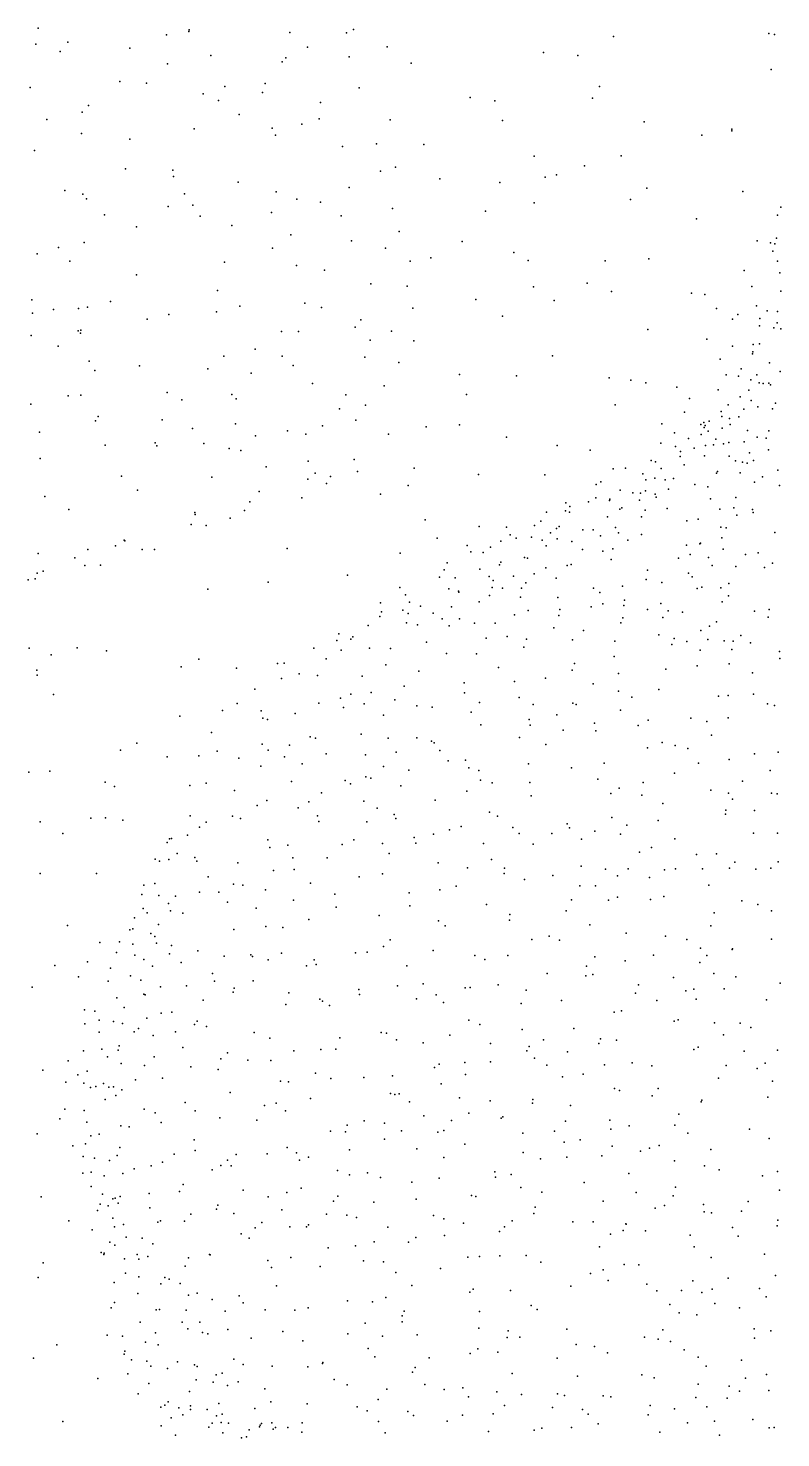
# Model space of a CAD drawing. Header units: metres. Extents: x -23.9 to 23.9, y -27.4 to 27.4.
# Drawn here: x -9.15 to -6.4, y -5.19 to -0.04 of the extents above; entities that cross this region are included whole.
import ezdxf

# ---------------------------------------------------------------- set-up
doc = ezdxf.new("R2010")
doc.units = ezdxf.units.M

msp = doc.modelspace()

# ---------------------------------------------------------------- linework, layer by layer
for p in [(-9.1149, -0.0367, -8.4184), (-8.5633, -0.0494, -3.0919), (-8.5627, -0.043, 26.3347), (-7.9618, -0.0412, -16.8833), (-9.1225, -0.0946, -20.9428), (-9.006, -0.0875, -3.6976), (-8.645, -0.0609, -9.3403), (-8.1943, -0.0524, -10.7338), (-7.9868, -0.0539, -11.6582), (-7.0118, -0.0668, -1.2475), (-6.4433, -0.0558, 28.4097), (-6.4232, -0.0593, 28.1415), (-9.0345, -0.1216, -12.1381), (-8.7792, -0.1101, -8.8662), (-8.4832, -0.1365, -9.6073), (-8.2091, -0.1449, -17.0877), (-8.1301, -0.1057, -12.2503), (-7.9773, -0.1416, -11.2784), (-7.8391, -0.1048, -2.2086), (-7.2673, -0.1256, -1.621), (-7.1422, -0.1365, 26.3551), (-8.6416, -0.167, -9.1098), (-8.2229, -0.1591, -10.3755), (-7.7508, -0.1645, 26.5161), (-6.4349, -0.1873, 25.9932), (-9.1439, -0.2539, 25.7284), (-8.8157, -0.2318, -8.6364), (-8.7186, -0.2375, -21.4079), (-8.432, -0.2503, -17.316), (-8.2847, -0.2392, -9.9802), (-7.9408, -0.2545, -11.0489), (-7.0627, -0.2493, -1.4083), (-8.5109, -0.277, -12.4072), (-8.455, -0.3008, -21.6603), (-8.2949, -0.2712, -2.9293), (-8.083, -0.3084, 26.4455), (-7.5358, -0.2895, -2.04), (-7.4453, -0.3025, -16.7908), (-7.0884, -0.293, -23.0901), (-8.954, -0.3438, 25.9662), (-8.9308, -0.3197, -21.1187), (-8.3801, -0.3523, -9.3983), (-9.0833, -0.3703, -12.0763), (-8.5436, -0.4046, -8.8385), (-8.2592, -0.4023, -12.4598), (-8.151, -0.3873, -21.9465), (-8.0867, -0.3686, -10.2993), (-7.8276, -0.3714, -17.0429), (-7.4177, -0.3747, 26.4115), (-6.8997, -0.379, 26.1768), (-6.5793, -0.4057, -0.9232), (-8.9558, -0.422, -8.3048), (-8.7788, -0.4426, 26.1831), (-8.2472, -0.4284, -9.6364), (-7.8782, -0.4593, -11.8396), (-7.7042, -0.4616, 26.4875), (-6.6882, -0.4274, -16.4905), (-6.5786, -0.4123, 26.0064), (-9.1283, -0.4838, -18.1728), (-8.0022, -0.4693, -12.1963), (-7.3011, -0.5047, -1.8581), (-6.9831, -0.503, -16.6997), (-8.7953, -0.551, -3.8317), (-8.6216, -0.5559, -17.6904), (-7.8632, -0.56, -22.1834), (-7.8078, -0.545, -11.5599), (-7.1171, -0.5405, -1.6285), (-8.6196, -0.579, -12.3288), (-8.3839, -0.5996, -3.3402), (-7.6466, -0.5879, -2.3424), (-7.4266, -0.6003, -2.0697), (-7.2617, -0.5812, -16.9026), (-7.2196, -0.573, 26.2869), (-9.0164, -0.6298, -20.8398), (-8.9513, -0.6435, -12.1213), (-8.9383, -0.66, 25.9474), (-8.5797, -0.6428, -8.5988), (-8.2449, -0.6352, -21.7391), (-8.1688, -0.6618, -9.3413), (-7.9778, -0.6188, -10.2142), (-6.9498, -0.6632, -1.4654), (-6.8899, -0.6212, 26.1083), (-6.5381, -0.6333, -23.8697), (-8.8719, -0.7191, -18.1422), (-8.6391, -0.6885, -21.2531), (-8.5493, -0.6833, -3.6334), (-8.2616, -0.7101, -8.9474), (-8.0823, -0.6727, 26.4014), (-7.8191, -0.6961, -10.7784), (-7.479, -0.7057, 26.3827), (-7.301, -0.6749, -22.7277), (-6.4118, -0.7201, -7.0062), (-6.3998, -0.6905, -6.6808), (-8.7555, -0.7631, -8.3441), (-8.5219, -0.7234, 26.325), (-8.4063, -0.7581, -12.3624), (-8.007, -0.7233, -9.9414), (-6.708, -0.7334, -1.1755), (-8.9467, -0.8204, -8.1197), (-8.1906, -0.7919, -3.2521), (-7.9693, -0.8141, -2.9755), (-7.7951, -0.7802, -11.2554), (-7.5643, -0.8163, -22.4009), (-6.4857, -0.8138, -6.9592), (-6.4378, -0.822, -6.677), (-6.4157, -0.8045, -0.8862), (-9.1187, -0.8618, 25.7801), (-9.0402, -0.8385, -4.3929), (-8.2584, -0.8414, -12.1827), (-7.845, -0.8409, -11.7396), (-7.6792, -0.876, -17.3788), (-7.3752, -0.8562, -2.1194), (-6.4284, -0.8518, -7.1001), (-6.4212, -0.8246, -6.557), (-8.9984, -0.8884, -20.5195), (-8.4336, -0.8927, -17.8999), (-8.1699, -0.9047, -17.6723), (-8.0677, -0.921, -21.7868), (-7.7542, -0.8887, 26.4277), (-7.3228, -0.8856, -17.201), (-7.0417, -0.8876, -1.7024), (-6.8827, -0.8804, -16.9616), (-6.5342, -0.9221, -6.9726), (-6.4116, -0.8884, -6.3614), (-8.7554, -0.9386, 26.1672), (-7.8989, -0.9709, -10.0488), (-7.1071, -0.9687, -22.9347), (-6.4036, -0.9317, -6.2182), (-9.1376, -1.0292, -4.6698), (-8.4592, -0.9961, -3.7902), (-7.7651, -0.9798, -10.6343), (-7.5144, -1.0281, -2.426), (-7.3033, -0.9825, 26.2216), (-7.0188, -0.9996, 26.0738), (-6.7268, -1.0052, -1.3382), (-6.6772, -1.0098, 25.8992), (-6.5063, -0.9807, -6.722), (-6.4, -0.9976, -6.0598), (-9.1351, -1.0787, -7.9478), (-9.058, -1.0646, -18.994), (-8.9666, -1.061, -20.156), (-8.9342, -1.0566, -12.019), (-8.8506, -1.0356, -4.32), (-8.463, -1.0736, -8.7851), (-8.3777, -1.0526, 26.2551), (-8.1402, -1.0419, -3.4066), (-8.0793, -1.0573, -11.7662), (-7.7443, -1.06, -2.8136), (-7.2286, -1.0318, -2.0065), (-6.6354, -1.0621, -6.88), (-6.4882, -1.052, -7.1796), (-6.4495, -1.0695, -6.2567), (-6.4113, -1.0725, -16.9343), (-8.7157, -1.1, -8.4762), (-8.6369, -1.083, -12.2236), (-7.9561, -1.1303, -9.7428), (-7.9347, -1.1029, 26.2968), (-7.4171, -1.0901, -17.488), (-6.5763, -1.1008, -6.7567), (-6.5567, -1.0831, -7.0834), (-6.4779, -1.1244, 25.7688), (-6.4764, -1.0976, -6.3855), (-6.4253, -1.1319, -5.9628), (-6.413, -1.1141, -7.3762), (-9.1397, -1.1607, 25.7641), (-8.9677, -1.1437, 25.967), (-8.9598, -1.1518, -4.5476), (-8.9579, -1.141, -8.184), (-8.2252, -1.1455, -3.6125), (-8.1629, -1.1452, -18.0181), (-7.9011, -1.1768, -11.3857), (-7.823, -1.1449, -10.9744), (-7.7417, -1.1801, -21.9245), (-6.8854, -1.138, -23.2643), (-6.6701, -1.1738, -6.9612), (-6.4001, -1.1363, -5.7792), (-9.0412, -1.199, -11.8022), (-8.436, -1.2363, -11.9399), (-8.3213, -1.2099, -21.1514), (-8.2227, -1.2353, -9.1828), (-7.2346, -1.2348, -22.6053), (-6.5767, -1.1997, -6.6908), (-6.5028, -1.2275, -7.3187), (-6.5021, -1.2202, -6.3148), (-6.5006, -1.1937, -23.9714), (-6.4772, -1.1902, -6.2034), (-8.9281, -1.2546, -19.7583), (-8.7444, -1.2715, -18.8208), (-8.4942, -1.2825, -20.8234), (-8.1828, -1.2701, -11.6281), (-7.9206, -1.24, -21.625), (-7.796, -1.2594, -10.572), (-6.6217, -1.2467, -7.1188), (-6.5442, -1.2823, -17.2661), (-6.4413, -1.2603, -5.813), (-8.9077, -1.2884, -19.3356), (-8.336, -1.2979, 26.1261), (-8.1121, -1.3361, -9.4619), (-7.5739, -1.3028, -2.6519), (-7.3658, -1.3078, -2.3171), (-7.0273, -1.3153, -22.8875), (-6.9477, -1.3234, -17.5277), (-6.893, -1.3332, -1.7072), (-6.5998, -1.3042, -7.2133), (-6.5547, -1.309, -6.4986), (-6.5088, -1.3223, -6.1548), (-6.487, -1.3035, -6.0421), (-6.4789, -1.333, -5.926), (-6.4648, -1.3358, -7.7139), (-6.443, -1.3342, -7.5428), (-6.4022, -1.2916, -5.4796), (-9.0054, -1.3806, -8.1731), (-8.959, -1.3778, -4.7267), (-8.6425, -1.3682, 26.005), (-8.4065, -1.3755, -4.0098), (-7.9902, -1.3775, -3.3617), (-7.8497, -1.3441, 26.1769), (-7.5482, -1.3757, -17.9049), (-6.7797, -1.349, -6.9258), (-6.7336, -1.39, -7.049), (-6.6287, -1.3589, -6.6695), (-6.5486, -1.3847, -7.9955), (-6.5162, -1.3596, -1.2338), (-6.4379, -1.3407, -5.6267), (-9.1412, -1.4116, 25.618), (-8.5887, -1.396, -20.3363), (-8.3905, -1.3915, -18.6185), (-8.0127, -1.4287, -9.7132), (-7.9182, -1.4147, -9.9428), (-7.0057, -1.4138, 25.9585), (-6.7523, -1.4399, -6.8185), (-6.6181, -1.4377, -8.4383), (-6.592, -1.4134, -8.2671), (-6.5349, -1.43, -7.4787), (-6.5086, -1.3984, -8.1927), (-6.4834, -1.4215, -5.778), (-6.4297, -1.4282, -8.4538), (-6.4194, -1.4079, -8.3053), (-8.9046, -1.4723, 25.8003), (-8.8956, -1.4567, -11.5602), (-8.6616, -1.4686, -8.634), (-8.3927, -1.4831, -11.4692), (-8.0753, -1.4902, -18.5111), (-7.9537, -1.4702, -11.0983), (-7.696, -1.4938, -18.2666), (-7.5746, -1.4866, 26.1052), (-6.8351, -1.4831, -6.9259), (-6.6923, -1.4856, -8.7651), (-6.6813, -1.4779, -8.3016), (-6.6761, -1.4896, 25.7727), (-6.6615, -1.4736, -8.1717), (-6.6152, -1.4566, -7.9284), (-6.5871, -1.4636, -7.6266), (-6.5846, -1.4859, -8.8154), (-6.5532, -1.4572, -6.1882), (-9.1096, -1.5134, -11.3434), (-8.55, -1.5, -4.2542), (-8.3203, -1.5275, -9.0742), (-8.2027, -1.5086, -3.7975), (-8.1359, -1.5209, -11.2748), (-7.8342, -1.5212, -3.1768), (-7.4029, -1.5318, -2.483), (-6.7882, -1.5159, -8.8761), (-6.737, -1.5372, -6.728), (-6.6915, -1.522, -8.0006), (-6.6805, -1.4968, -23.4464), (-6.665, -1.5097, -8.931), (-6.6375, -1.5389, -7.3916), (-6.6139, -1.4988, -6.5238), (-6.5211, -1.508, -5.8633), (-6.4861, -1.5325, -5.5712), (-6.4532, -1.5352, -5.3384), (-6.4434, -1.5088, -8.8226), (-8.8698, -1.5615, -8.3676), (-8.6869, -1.5521, -4.457), (-8.6811, -1.5635, 25.8606), (-8.5086, -1.555, -8.8461), (-8.4161, -1.5737, -19.3809), (-8.3742, -1.5812, -20.1048), (-7.2168, -1.5621, 25.9823), (-7.0971, -1.5791, -22.4923), (-6.8384, -1.5541, -7.0119), (-6.7842, -1.5662, -8.3987), (-6.7667, -1.5841, -8.0918), (-6.7169, -1.5723, -7.7729), (-6.6755, -1.5627, -7.5054), (-6.6455, -1.5605, -9.087), (-6.6096, -1.5559, -6.3782), (-6.5903, -1.5513, -6.254), (-6.5339, -1.5488, -8.996), (-6.5139, -1.5886, -9.1158), (-6.4444, -1.5785, -5.1894), (-9.1066, -1.6098, -5.0323), (-8.2813, -1.6403, -19.6831), (-8.1277, -1.6199, -18.8351), (-7.9597, -1.6131, -10.5492), (-7.7397, -1.6448, -21.3588), (-7.0131, -1.6481, -9.0321), (-6.9681, -1.6457, -8.8583), (-6.874, -1.6176, -8.7093), (-6.8575, -1.6219, -6.8696), (-6.8375, -1.6464, -1.7672), (-6.7673, -1.6021, -7.9383), (-6.7528, -1.6328, -7.5438), (-6.6783, -1.6007, -6.5887), (-6.588, -1.6011, -6.1376), (-6.5652, -1.619, -5.9435), (-6.5401, -1.6228, -9.2396), (-6.523, -1.6269, -5.6355), (-6.4997, -1.6169, -5.4944), (-8.8093, -1.6747, -11.2412), (-8.4801, -1.6782, -11.1343), (-8.1292, -1.6859, 25.9441), (-8.1016, -1.6634, -10.0169), (-8.0453, -1.6754, -3.6251), (-7.9466, -1.6573, -20.8442), (-7.5046, -1.6689, -2.7124), (-7.2627, -1.6696, -18.37), (-7.0574, -1.6954, -2.0658), (-6.9045, -1.6659, -8.5426), (-6.893, -1.688, -9.1926), (-6.8603, -1.6812, -8.0318), (-6.8223, -1.6881, -7.6472), (-6.7924, -1.6831, -6.7212), (-6.6351, -1.664, -17.8624), (-6.6307, -1.6573, -6.319), (-6.5489, -1.6625, -5.7424), (-6.4956, -1.6963, -5.3057), (-6.4663, -1.677, -5.1414), (-6.4104, -1.6529, -24.0709), (-9.0895, -1.7483, -8.1773), (-8.7513, -1.7254, -8.5697), (-8.3068, -1.7307, -4.0516), (-8.0607, -1.7014, -20.2406), (-7.8633, -1.7408, 25.9485), (-7.7624, -1.7087, -18.79), (-7.0753, -1.705, -8.8065), (-6.9866, -1.726, -8.4397), (-6.9401, -1.7354, -8.233), (-6.9127, -1.7368, -7.0482), (-6.8942, -1.7281, -7.9066), (-6.8588, -1.7407, -7.4939), (-6.8555, -1.7513, -7.3731), (-6.8101, -1.7224, -7.2407), (-6.714, -1.7049, -6.5774), (-6.6666, -1.7137, -6.4528), (-6.404, -1.7082, -4.9282), (-9.0019, -1.796, -11.0435), (-8.3604, -1.8004, -10.8712), (-8.3413, -1.7684, -9.7031), (-8.1504, -1.7533, -10.2981), (-7.1872, -1.8008, -8.9913), (-7.1859, -1.7725, -2.2606), (-7.1713, -1.7852, -8.6024), (-7.1022, -1.7683, -9.0619), (-7.0759, -1.7531, -8.5272), (-7.0265, -1.7632, -8.3319), (-7.0251, -1.759, -9.1502), (-6.9886, -1.7955, -8.0389), (-6.981, -1.7899, -6.9731), (-6.916, -1.7618, -7.7942), (-6.8962, -1.7992, -6.8142), (-6.8158, -1.7923, -6.6864), (-6.6567, -1.7569, -9.3357), (-6.6223, -1.7954, -5.9808), (-6.5716, -1.7901, -5.6414), (-6.564, -1.7524, -1.4652), (-6.5033, -1.7966, -9.3959), (-8.5548, -1.8516, -10.0431), (-8.5422, -1.8069, -9.0603), (-8.54, -1.8145, -9.5453), (-8.5006, -1.8543, 25.7714), (-8.4131, -1.8284, -10.3037), (-7.6994, -1.8342, -20.5914), (-7.3004, -1.8544, -8.9097), (-7.2766, -1.8387, -8.5797), (-7.2561, -1.8055, -8.7173), (-7.172, -1.8059, -8.4832), (-7.033, -1.8235, -22.2305), (-6.9088, -1.823, -7.1368), (-6.7431, -1.8372, -6.5365), (-6.702, -1.8312, -1.6726), (-6.5608, -1.8166, -5.5129), (-6.5013, -1.8068, -5.2532), (-7.6557, -1.9007, 25.8594), (-7.5021, -1.8581, -19.068), (-7.4026, -1.8611, -21.3933), (-7.3885, -1.8887, -8.8374), (-7.3674, -1.9015, -8.4625), (-7.311, -1.8975, -8.3307), (-7.242, -1.8817, -21.7147), (-7.2197, -1.8659, -18.7791), (-7.2173, -1.903, -9.0757), (-7.2099, -1.8585, -8.2801), (-7.1235, -1.8712, -7.9679), (-7.086, -1.8709, -9.2065), (-7.0584, -1.8923, 25.7722), (-7.0042, -1.8618, -7.6624), (-6.9929, -1.8822, -7.3874), (-6.9087, -1.8881, -9.3131), (-6.6196, -1.8611, -5.8292), (-6.6148, -1.8996, -5.718), (-6.5998, -1.8637, -23.4852), (-6.422, -1.88, -9.4802), (-9.1148, -1.9573, -5.2008), (-8.9335, -1.9426, -8.7423), (-8.8312, -1.9286, -9.7752), (-8.8004, -1.9079, -9.2503), (-8.7971, -1.9112, -9.5134), (-8.7342, -1.9425, 25.5844), (-8.689, -1.9422, -4.6369), (-8.2037, -1.9395, 25.7922), (-7.7909, -1.9559, -3.3539), (-7.5467, -1.9274, -2.9025), (-7.533, -1.9515, -8.7265), (-7.4877, -1.9541, -8.4865), (-7.4606, -1.9342, -20.1343), (-7.4228, -1.9124, -21.0596), (-7.2716, -1.9086, -8.1571), (-7.2579, -1.9288, -8.0016), (-7.1635, -1.9131, -7.833), (-7.1243, -1.9422, -7.5549), (-7.0504, -1.9481, -7.2949), (-7.014, -1.9398, -7.0583), (-6.9589, -1.9079, -6.8443), (-6.7448, -1.9266, -9.4149), (-6.6961, -1.9223, -6.2347), (-6.6928, -1.9199, -18.514), (-6.6105, -1.941, -9.4874), (-6.4831, -1.9545, -5.3661), (-8.9801, -1.9731, -9.084), (-8.9444, -2.0012, -10.6303), (-8.886, -1.9999, 25.3669), (-7.6197, -1.9909, -8.6346), (-7.4284, -1.9984, -8.0639), (-7.4233, -1.9885, -8.9129), (-7.3371, -1.9721, -19.4628), (-7.3261, -1.9742, -7.9237), (-7.2586, -2.0093, -9.1506), (-7.1808, -2.0015, -7.3636), (-7.1666, -1.9975, -9.2551), (-7.0202, -1.9797, -9.3192), (-6.7738, -1.9744, -22.8618), (-6.7317, -1.961, -6.4026), (-6.6635, -1.9721, -5.9079), (-6.6503, -2.0016, -5.7968), (-6.5636, -2.0051, -5.6028), (-6.5288, -1.9612, -5.4775), (-6.4591, -2.008, -1.4388), (-6.4306, -1.9924, -9.5735), (-9.1509, -2.0534, -9.9936), (-9.1249, -2.0497, -10.3555), (-9.1176, -2.0287, -9.2904), (-9.0956, -2.0218, 25.1201), (-7.9843, -2.0361, -3.7719), (-7.6474, -2.0442, -8.3996), (-7.6305, -2.0173, -8.5102), (-7.5901, -2.0465, -8.2281), (-7.5, -2.0146, -8.1663), (-7.4662, -2.041, -7.9189), (-7.451, -2.0562, -7.7881), (-7.3768, -2.0405, 25.7814), (-7.3016, -2.031, -7.524), (-7.221, -2.0477, -7.2048), (-6.8925, -2.0527, -6.6376), (-6.8875, -2.0186, -9.4065), (-6.7376, -2.0288, -6.3054), (-6.7237, -2.0422, -6.1822), (-8.4946, -2.0871, 25.6269), (-8.2735, -2.0619, -4.1676), (-7.7918, -2.0821, 25.7492), (-7.7722, -2.1086, -8.367), (-7.6128, -2.0863, -8.0582), (-7.5781, -2.095, -8.8413), (-7.577, -2.0984, -7.8887), (-7.4648, -2.1109, -9.0068), (-7.4555, -2.081, -7.656), (-7.4169, -2.0838, -7.5332), (-7.3479, -2.0834, -9.1245), (-7.3321, -2.065, -7.4095), (-7.0847, -2.0843, -20.2985), (-7.061, -2.1002, -9.3771), (-6.9785, -2.0765, -6.7632), (-6.8352, -2.063, -6.5364), (-6.7061, -2.0847, -18.9679), (-6.6888, -2.0799, -5.9666), (-6.6195, -2.0829, -9.5739), (-6.5914, -2.1121, -23.2368), (-6.59, -2.0669, -5.7277), (-7.8626, -2.1375, -8.4465), (-7.781, -2.1642, -8.0658), (-7.7572, -2.1349, -8.1713), (-7.7166, -2.1493, -7.9757), (-7.6039, -2.1517, -7.6512), (-7.503, -2.1344, -7.4747), (-7.3519, -2.1169, -7.2044), (-7.2145, -2.1185, -7.0246), (-7.2081, -2.1617, -9.3471), (-7.0931, -2.1522, -6.8288), (-7.0498, -2.1416, -2.2418), (-6.9741, -2.1474, -21.0895), (-6.9708, -2.1284, -19.9515), (-6.8869, -2.1621, -6.5548), (-6.8383, -2.1398, -21.8214), (-6.6137, -2.1339, -5.8517), (-6.4419, -2.1614, -5.4886), (-7.8652, -2.1879, -8.5827), (-7.8597, -2.1704, -8.2467), (-7.7675, -2.2101, -7.7603), (-7.7622, -2.1771, -8.7026), (-7.6706, -2.1754, -8.8188), (-7.6371, -2.196, -3.241), (-7.5747, -2.1961, -8.9676), (-7.5194, -2.212, 25.6795), (-7.4439, -2.212, -9.1556), (-7.3735, -2.1809, -2.7416), (-7.323, -2.1659, -9.2561), (-7.2118, -2.1842, -2.4812), (-6.9844, -2.2103, -9.4835), (-6.9776, -2.1929, -6.6328), (-6.8311, -2.1912, -6.4435), (-6.8116, -2.1663, -22.1785), (-6.7589, -2.1716, -9.565), (-6.635, -2.2066, -5.9764), (-6.4957, -2.1685, -5.6186), (-6.4464, -2.1901, -9.724), (-8.0148, -2.2508, -8.2033), (-7.9638, -2.2622, -8.5449), (-7.9086, -2.2201, -8.0907), (-7.7273, -2.2184, -7.601), (-7.6117, -2.2213, -7.4074), (-7.4767, -2.2663, -7.1756), (-7.4001, -2.2601, -7.0843), (-7.2292, -2.229, -6.9047), (-7.1211, -2.2389, 25.6126), (-6.8451, -2.255, -9.5777), (-6.6927, -2.2385, -6.1413), (-6.6609, -2.2234, -9.6442), (-6.5458, -2.2569, -9.7198), (-9.1468, -2.3035, 23.926), (-8.9714, -2.3018, -5.1697), (-8.8647, -2.3133, 25.0971), (-8.107, -2.3027, -8.4088), (-8.0232, -2.275, -8.0856), (-8.0066, -2.3101, -7.8342), (-7.971, -2.2704, -7.9682), (-7.9035, -2.3037, -8.6728), (-7.8262, -2.3041, -7.5794), (-7.6946, -2.2814, -8.9156), (-7.3393, -2.2995, -6.9556), (-7.3293, -2.2701, -9.3593), (-7.161, -2.2726, -6.7648), (-7.0063, -2.2781, -6.5633), (-6.7981, -2.2894, -1.9784), (-6.7894, -2.2685, -6.3291), (-6.7431, -2.279, -21.3873), (-6.694, -2.3106, -20.7978), (-6.6661, -2.2717, -20.2694), (-6.6071, -2.2764, -1.7031), (-6.5794, -2.3076, -5.9551), (-6.5745, -2.2783, -22.7725), (-6.5103, -2.2835, -5.7723), (-6.405, -2.3159, -5.5659), (-9.0666, -2.3272, 24.7591), (-8.5269, -2.3435, 25.4336), (-8.24, -2.3592, -8.1902), (-8.2148, -2.3582, -8.3366), (-8.0614, -2.3429, -8.5163), (-7.8438, -2.3641, -8.8228), (-7.6219, -2.3225, -9.059), (-7.5118, -2.3245, -9.2037), (-7.1543, -2.3598, -6.6479), (-7.0091, -2.3336, -9.5507), (-6.7053, -2.3675, -6.1358), (-6.5884, -2.361, -9.7664), (-6.4033, -2.3411, 25.3698), (-9.1198, -2.384, -5.4012), (-9.118, -2.4022, 23.4721), (-8.5913, -2.371, -4.7038), (-8.3895, -2.3766, -4.4572), (-8.2253, -2.4144, -7.9551), (-8.1606, -2.3969, -8.4532), (-8.0932, -2.4036, 25.5525), (-7.9303, -2.4052, -8.7605), (-7.7233, -2.3869, -9.0058), (-7.4322, -2.3739, -9.366), (-7.2604, -2.413, -6.7154), (-7.1622, -2.3836, -9.5106), (-6.9936, -2.3963, -6.4112), (-6.82, -2.3803, -9.6697), (-6.5029, -2.3934, -5.783), (-9.0585, -2.4721, 23.745), (-8.3227, -2.4533, -8.3119), (-7.9712, -2.472, -3.9941), (-7.8977, -2.4648, -8.8745), (-7.7769, -2.4421, -3.6788), (-7.5574, -2.4301, -9.272), (-7.5559, -2.4672, 25.5283), (-7.3733, -2.4252, -6.8423), (-7.0852, -2.4339, -6.4689), (-6.9931, -2.4603, 25.4659), (-6.8456, -2.4548, -6.2797), (-6.4995, -2.4709, -1.5578), (-8.3868, -2.5055, -8.0479), (-8.0888, -2.5038, -8.6638), (-8.0099, -2.4859, -8.753), (-7.9985, -2.5204, -7.5268), (-7.9226, -2.5063, -7.4465), (-7.8102, -2.4924, -7.3188), (-7.7307, -2.5142, -9.1442), (-7.6748, -2.5192, -7.1095), (-7.5014, -2.5016, -6.9085), (-7.3563, -2.4834, -2.9257), (-7.3048, -2.509, -6.6519), (-7.1604, -2.5043, -2.5762), (-7.1483, -2.5091, -9.5918), (-6.9444, -2.4824, -6.3375), (-6.6271, -2.4786, -5.9459), (-6.5922, -2.4765, -9.8384), (-6.4489, -2.507, -5.6324), (-6.4223, -2.5125, -21.4784), (-8.5962, -2.5514, 25.1644), (-8.4405, -2.5317, -8.2235), (-8.2989, -2.533, -8.411), (-8.2938, -2.5596, 25.4331), (-8.2762, -2.5646, -7.8295), (-8.1749, -2.5426, -8.5824), (-7.8523, -2.5479, -9.0117), (-7.5311, -2.5372, -9.4201), (-7.3198, -2.5636, 25.4774), (-7.2186, -2.5468, -6.4965), (-6.9863, -2.5304, -2.2608), (-6.8841, -2.5661, -6.248), (-6.7283, -2.5594, -6.0727), (-6.6697, -2.5714, -9.7738), (-6.5918, -2.5576, -5.845), (-8.4812, -2.6111, -8.0989), (-8.1203, -2.628, -8.7245), (-7.9338, -2.6172, -7.3198), (-7.4968, -2.5836, -6.8009), (-7.3158, -2.5844, -9.4843), (-7.1956, -2.6036, -9.5284), (-7.0803, -2.5774, -6.3755), (-7.0758, -2.6056, -9.5801), (-6.921, -2.5857, -9.6571), (-6.6536, -2.621, -5.9149), (-8.8137, -2.6757, 24.6098), (-8.7539, -2.6501, -5.0433), (-8.46, -2.6795, -8.3194), (-8.2954, -2.6542, -8.5155), (-8.2731, -2.6759, -7.6839), (-8.196, -2.6575, -8.6492), (-8.1002, -2.6327, -4.2268), (-7.8356, -2.6321, -9.1031), (-7.7305, -2.6308, -9.2405), (-7.6762, -2.6439, -6.9524), (-7.6671, -2.6492, -9.3392), (-7.646, -2.6772, -3.6049), (-7.3553, -2.6299, -6.5652), (-7.2588, -2.6556, -6.4484), (-6.8867, -2.6673, 25.3323), (-6.8331, -2.6485, -6.1595), (-6.7859, -2.6591, -9.6833), (-6.7399, -2.6703, -6.0333), (-8.6435, -2.7008, 24.8477), (-8.5277, -2.6966, -8.1946), (-8.3808, -2.7054, -7.7856), (-8.2142, -2.7004, -7.5763), (-8.1493, -2.7265, -8.7676), (-8.0617, -2.6895, -8.8525), (-7.9181, -2.6933, -7.2024), (-7.8056, -2.6835, -7.0694), (-7.6163, -2.7146, -6.7884), (-7.5527, -2.7125, -9.3962), (-7.3221, -2.726, -9.4177), (-7.045, -2.7242, -9.5402), (-6.7011, -2.7237, -5.9401), (-6.588, -2.7108, -5.7574), (-6.4964, -2.6895, -5.6153), (-6.4094, -2.6837, -9.8375), (-9.1483, -2.7568, 22.3043), (-9.0712, -2.7524, 22.6535), (-8.3001, -2.7351, -4.5181), (-7.9166, -2.7733, -7.0986), (-7.8983, -2.7785, -9.141), (-7.8521, -2.7364, -3.9743), (-7.759, -2.7489, -6.9257), (-7.5399, -2.741, -6.6596), (-7.5041, -2.751, 25.3625), (-7.1651, -2.741, -2.7184), (-7.0684, -2.7825, -2.4397), (-6.7878, -2.7608, -9.6367), (-6.4387, -2.7501, -5.4866), (-8.8698, -2.7936, 23.7105), (-8.8353, -2.809, 24.094), (-8.5601, -2.8059, -8.2916), (-8.4998, -2.7964, -7.8235), (-8.3966, -2.8237, -8.5216), (-8.1887, -2.7909, -7.4281), (-8.0787, -2.8327, -8.9479), (-7.9925, -2.7868, -7.1795), (-7.9728, -2.7991, -9.0598), (-7.7891, -2.8061, -9.2772), (-7.5474, -2.8264, -9.3772), (-7.4973, -2.7854, -3.4063), (-7.4548, -2.7951, -6.5018), (-7.3176, -2.7942, -3.078), (-6.9907, -2.8147, -6.2013), (-6.9026, -2.7944, -9.5711), (-6.6551, -2.8226, -5.8107), (-6.5916, -2.8332, -9.6902), (-6.5399, -2.7898, -5.6351), (-6.4333, -2.8335, -9.7596), (-8.3141, -2.8785, -8.6755), (-8.278, -2.8602, -7.4553), (-8.1247, -2.8654, -7.2504), (-7.9244, -2.8626, -6.9949), (-7.6632, -2.8586, -6.6685), (-7.3126, -2.8429, -6.3889), (-7.0209, -2.8348, -9.501), (-6.9084, -2.8404, -6.1105), (-6.8309, -2.8712, -2.0538), (-6.5765, -2.8556, 25.1551), (-6.4131, -2.836, -5.3982), (-8.9222, -2.9253, 22.9658), (-8.8679, -2.9239, 23.2083), (-8.8055, -2.9324, 23.4671), (-8.5583, -2.9162, -7.8027), (-8.404, -2.9175, -8.5892), (-8.3751, -2.9257, -7.4975), (-8.164, -2.8874, -8.8807), (-8.0928, -2.916, -7.1446), (-8.0883, -2.9369, -9.0211), (-7.875, -2.8879, -9.2287), (-7.8133, -2.9113, -6.792), (-7.8069, -2.9256, 25.2522), (-7.4652, -2.9031, -6.4546), (-7.4348, -2.9181, -9.3594), (-7.0174, -2.9222, 25.2374), (-6.8479, -2.9338, -9.5324), (-6.6015, -2.9101, -5.6746), (-6.6007, -2.8955, -1.7239), (-6.4961, -2.8966, -5.5052), (-9.1071, -2.938, 22.124), (-9.0238, -2.9803, 22.4068), (-8.5691, -2.9866, -7.6842), (-8.5245, -2.9578, -8.4636), (-8.5006, -2.9393, 24.6962), (-7.9135, -2.9383, -6.8846), (-7.6696, -2.9834, -3.8693), (-7.6113, -2.9675, -9.3555), (-7.5687, -2.955, -6.4937), (-7.3794, -2.9595, -6.3728), (-7.3568, -2.9806, -3.2856), (-7.2368, -2.981, -9.3442), (-7.1812, -2.9456, -6.2555), (-7.1718, -2.9599, -2.839), (-7.0796, -2.9725, -6.1785), (-6.9853, -2.9838, -6.0924), (-6.9627, -2.9508, -9.4743), (-6.4991, -2.9792, -9.6651), (-6.4115, -2.9791, -5.3197), (-8.6425, -3.0139, -5.0659), (-8.6343, -3.0002, -8.3539), (-8.6268, -2.9988, -8.065), (-8.2754, -3.004, -7.2687), (-8.2674, -3.0315, -8.863), (-8.2018, -3.0233, -7.1489), (-8.0034, -3.0211, -4.2927), (-7.9603, -3.0042, -9.1845), (-7.8561, -3.0176, -6.7138), (-7.7406, -2.9959, -9.3304), (-7.734, -3.0161, -6.5668), (-7.4868, -3.0173, -6.4114), (-7.3056, -3.0199, -6.2966), (-7.128, -3.0017, -9.3788), (-6.872, -3.032, -5.9696), (-6.7875, -2.9999, 25.1374), (-8.6872, -3.0752, -8.2862), (-8.6714, -3.0824, -8.153), (-8.6373, -3.0756, -7.9268), (-8.6067, -3.0543, -7.7662), (-8.5413, -3.069, -8.533), (-8.5349, -3.0815, -7.5056), (-8.3849, -3.0878, -8.7546), (-8.1835, -3.0699, -9.0051), (-8.0579, -3.0697, -6.9037), (-7.831, -3.0541, -4.0988), (-7.6525, -3.0876, -6.4802), (-7.4576, -3.0758, -9.3339), (-6.9165, -3.0495, -9.4502), (-6.708, -3.0571, -5.775), (-6.6346, -3.0552, -5.6532), (-6.5677, -3.0857, -9.587), (-6.4098, -3.0844, -5.2611), (-9.1073, -3.1276, 21.7435), (-8.9016, -3.1277, 22.6517), (-8.4925, -3.1392, 24.3864), (-8.2543, -3.1161, -7.0986), (-8.179, -3.1129, -7.0052), (-7.9408, -3.1392, -6.6693), (-7.8555, -3.1285, 25.0279), (-7.5451, -3.1068, 25.1115), (-7.4109, -3.1275, -3.4923), (-7.4102, -3.1082, -6.3182), (-7.2331, -3.1339, -6.1944), (-7.1298, -3.1001, -6.1465), (-7.0405, -3.111, -9.368), (-6.9968, -3.1358, -2.3809), (-6.9581, -3.1096, -5.9971), (-6.8802, -3.1418, -2.138), (-6.825, -3.1131, -9.4617), (-6.7844, -3.11, -5.8746), (-6.686, -3.1105, -9.5239), (-6.5869, -3.1074, -5.5455), (-6.4906, -3.111, -5.3824), (-6.4362, -3.1076, -9.6349), (-8.7282, -3.1703, -8.3702), (-8.6881, -3.1632, -8.0479), (-8.4544, -3.1948, -8.7511), (-8.4008, -3.1664, -4.8443), (-8.3668, -3.1698, -8.846), (-8.2838, -3.187, -8.9695), (-8.1186, -3.1622, -9.0961), (-7.646, -3.1867, -6.4269), (-7.587, -3.1729, -9.321), (-7.337, -3.1486, -9.319), (-7.1345, -3.1727, -9.3101), (-7.0774, -3.1728, -6.0774), (-6.6623, -3.1697, -5.6388), (-8.7357, -3.2036, -5.2709), (-8.6739, -3.2075, 23.4979), (-8.6382, -3.2367, -8.5435), (-8.612, -3.2097, 23.8705), (-8.5247, -3.1954, -7.3473), (-8.4218, -3.2323, -7.1672), (-8.1817, -3.2244, -6.8667), (-8.0301, -3.2023, -6.7033), (-7.758, -3.1982, -9.3209), (-7.7563, -3.2457, -6.4666), (-7.4759, -3.24, -6.2937), (-7.1649, -3.2236, 25.0428), (-7.0299, -3.2249, -5.991), (-6.9969, -3.214, -9.3408), (-6.8758, -3.2223, -9.3902), (-6.8278, -3.2112, -5.844), (-6.5419, -3.2274, -9.5345), (-6.484, -3.2405, -5.3027), (-8.7628, -3.2895, 22.941), (-8.7302, -3.2552, -8.0937), (-8.7166, -3.2705, -7.9533), (-8.6306, -3.2635, -7.3975), (-8.5859, -3.2724, -8.6417), (-8.3171, -3.2542, -7.0038), (-8.1252, -3.2949, -9.1062), (-8.0252, -3.2499, -9.1681), (-7.8683, -3.2807, -9.2763), (-7.3914, -3.2975, -9.2957), (-7.3905, -3.2773, -6.2217), (-7.1848, -3.2638, -3.018), (-6.6435, -3.2715, -1.8037), (-6.4334, -3.2635, -9.5659), (-9.0077, -3.3175, -5.6786), (-8.7789, -3.3334, -8.2258), (-8.7678, -3.3288, -8.4485), (-8.703, -3.3459, -7.6459), (-8.6742, -3.3141, -7.5271), (-8.3996, -3.3314, -8.9268), (-8.2822, -3.3214, -9.0042), (-8.2203, -3.3244, -6.7909), (-7.6511, -3.2998, -6.3738), (-7.6265, -3.318, 24.8441), (-7.0978, -3.3143, -6.0078), (-6.9651, -3.3447, -5.8677), (-6.6554, -3.3185, -9.4437), (-8.8888, -3.3796, 22.2043), (-8.8167, -3.3769, 22.5286), (-8.768, -3.3857, -8.0022), (-8.688, -3.3578, -8.5776), (-8.6813, -3.3813, -7.3911), (-8.6267, -3.3904, -8.6851), (-7.8518, -3.3942, -9.2908), (-7.8283, -3.3693, -6.4503), (-7.3102, -3.3678, -3.4512), (-7.2464, -3.3559, -6.0923), (-7.2088, -3.3711, -9.2792), (-6.8213, -3.3563, -9.3538), (-6.7435, -3.3686, -5.6695), (-6.6934, -3.4, -5.5689), (-6.4337, -3.3668, -5.1515), (-8.9341, -3.4498, 21.8639), (-8.8285, -3.4156, -8.3534), (-8.7608, -3.4261, -7.8378), (-8.7287, -3.442, -7.5625), (-8.6346, -3.4205, 23.2453), (-8.5307, -3.4094, -8.8272), (-8.4341, -3.4299, -6.9313), (-8.3367, -3.4247, -6.8128), (-8.3309, -3.4311, 24.0942), (-8.2732, -3.4425, -9.0235), (-8.2254, -3.4186, -6.6803), (-8.1057, -3.4429, -6.5875), (-7.9548, -3.4174, -6.5056), (-7.9119, -3.415, 24.5376), (-7.67, -3.4091, -6.3313), (-7.5185, -3.4273, -9.2773), (-7.4812, -3.4411, -6.1971), (-7.3974, -3.4267, -9.2745), (-7.0796, -3.4312, -9.2661), (-6.9685, -3.4461, -9.261), (-6.8655, -3.4256, -5.7472), (-6.6953, -3.4525, -9.3658), (-6.6707, -3.427, 24.8226), (-6.577, -3.4044, -9.4394), (-6.5766, -3.402, -5.3721), (-9.0541, -3.4637, 21.3065), (-8.9672, -3.5043, 21.5782), (-8.8499, -3.4733, -8.4594), (-8.7765, -3.5016, -7.74), (-8.6969, -3.4659, -7.2677), (-8.5915, -3.4529, -7.1056), (-8.4776, -3.4923, -8.8923), (-8.134, -3.4644, -4.6609), (-8.0979, -3.4603, -9.1426), (-7.7674, -3.4647, -6.3646), (-7.2544, -3.4931, -6.0201), (-7.1122, -3.501, -5.9011), (-7.1106, -3.4662, 24.7604), (-7.0871, -3.4958, -2.8231), (-6.6449, -3.4923, -5.4389), (-9.1365, -3.5426, 20.9831), (-8.8582, -3.5206, -8.2743), (-8.7386, -3.5173, -7.4239), (-8.6671, -3.5416, -7.0904), (-8.5719, -3.5375, -6.9724), (-8.4698, -3.5206, -6.8619), (-8.3976, -3.5469, -8.9518), (-8.3285, -3.519, -4.9231), (-7.9418, -3.5514, -4.4686), (-7.8012, -3.5378, -9.2659), (-7.7071, -3.5306, -4.1735), (-7.5538, -3.5455, -6.1885), (-7.5348, -3.5437, -9.2585), (-7.4328, -3.5336, -6.1142), (-7.3312, -3.5532, 24.6182), (-6.9196, -3.5336, -5.7208), (-6.7923, -3.5077, -5.6585), (-6.7177, -3.5495, -5.5304), (-6.6072, -3.549, -9.361), (-6.5638, -3.5047, -5.2963), (-6.4018, -3.528, -5.0098), (-8.8263, -3.5811, -7.8769), (-8.7284, -3.5688, -7.2071), (-8.7238, -3.5711, -8.706), (-8.511, -3.5902, -5.1785), (-8.4016, -3.5611, -6.7251), (-8.209, -3.6066, -9.0844), (-8.1979, -3.563, -6.5855), (-8.0851, -3.5867, -9.165), (-8.0753, -3.5938, 24.0389), (-7.9403, -3.5696, -9.2599), (-7.7311, -3.5854, 24.3941), (-7.6592, -3.5702, -6.2435), (-7.6326, -3.5987, -9.2518), (-7.3484, -3.6023, -9.2444), (-7.2015, -3.591, -5.9187), (-6.9306, -3.5641, -9.2406), (-6.8528, -3.5911, -2.1455), (-6.7468, -3.5566, -9.2964), (-6.7089, -3.5862, -1.9131), (-6.4524, -3.5889, -9.411), (-8.945, -3.6252, -5.7363), (-8.9069, -3.6307, -8.3177), (-8.8002, -3.6167, -7.5899), (-8.7173, -3.6558, 22.2046), (-8.6652, -3.6381, -8.7829), (-8.6255, -3.634, -6.9188), (-8.05, -3.6093, -6.4698), (-7.0084, -3.634, 24.5586), (-6.9821, -3.6295, -5.718), (-8.9442, -3.677, -8.4568), (-8.8913, -3.6631, -8.5611), (-8.8913, -3.7073, -7.9922), (-8.8385, -3.6677, -7.723), (-8.8057, -3.6749, -7.467), (-8.763, -3.7065, -7.0721), (-8.7474, -3.6942, 21.9566), (-8.6127, -3.7062, -6.8103), (-8.5431, -3.6787, 22.8936), (-8.5327, -3.6667, -8.8747), (-8.4996, -3.6867, -6.713), (-8.3245, -3.7089, -9.0185), (-7.861, -3.7086, -6.2881), (-7.5403, -3.6629, -6.1008), (-7.4997, -3.6793, -3.9917), (-7.3455, -3.6972, -5.9281), (-7.156, -3.6938, -5.8139), (-6.7902, -3.6668, -9.2277), (-6.775, -3.6626, -5.5623), (-6.6416, -3.6736, -5.3372), (-6.5489, -3.674, -5.1817), (-6.5094, -3.6907, -1.6313), (-8.8182, -3.7573, 21.4562), (-8.6946, -3.7189, -5.4624), (-8.2674, -3.729, 23.479), (-8.0118, -3.7278, -9.2295), (-7.8416, -3.7108, -9.2383), (-7.804, -3.7349, 24.0399), (-7.7073, -3.7467, -6.1481), (-7.6092, -3.7178, -9.2316), (-7.4607, -3.7492, -9.2228), (-7.3196, -3.7601, 24.3733), (-7.2671, -3.7347, -5.8353), (-7.0645, -3.749, -2.8693), (-7.0591, -3.7314, -5.732), (-7.001, -3.7363, -9.2139), (-6.6088, -3.7165, -9.285), (-9.0052, -3.8125, -8.5341), (-8.9483, -3.7756, -8.2117), (-8.8822, -3.7696, -7.7534), (-8.8607, -3.7973, -7.5218), (-8.8216, -3.7725, -7.3092), (-8.6909, -3.7972, -8.7832), (-8.5857, -3.7631, 22.4508), (-8.4473, -3.8046, -6.6217), (-8.422, -3.7831, -8.9614), (-8.3479, -3.8097, -6.5513), (-8.2635, -3.8102, -4.9817), (-8.1797, -3.7755, -6.4598), (-8.0815, -3.771, -6.3962), (-8.0268, -3.7696, -4.6749), (-7.3281, -3.7759, -3.7137), (-7.3005, -3.8017, -9.2103), (-7.1793, -3.7794, -9.211), (-6.7173, -3.7701, 24.402), (-6.7017, -3.7626, -5.3907), (-6.5337, -3.7767, -5.1018), (-6.4116, -3.7729, -4.8659), (-9.0969, -3.8467, -5.9629), (-8.9689, -3.8636, -8.1144), (-8.9351, -3.8495, -7.9106), (-8.8114, -3.8216, -7.0993), (-8.7257, -3.8296, -6.7992), (-8.5569, -3.8337, -6.6758), (-8.4563, -3.8436, 22.6776), (-8.1002, -3.8573, -6.3188), (-7.6658, -3.8367, -9.2133), (-7.6492, -3.8237, -4.2619), (-7.5553, -3.8175, -5.9469), (-7.5527, -3.8622, -9.2064), (-7.4613, -3.816, -5.8766), (-7.255, -3.828, -5.7636), (-7.1225, -3.8607, -5.6803), (-7.0444, -3.8267, 24.3221), (-6.943, -3.8199, -2.5277), (-6.871, -3.83, -5.5259), (-6.6, -3.8294, -9.238), (-6.4858, -3.8406, -4.9687), (-6.4567, -3.8206, -9.3049), (-9.0135, -3.8902, -8.3614), (-8.9475, -3.8942, -8.6224), (-8.9228, -3.909, -7.6566), (-8.9035, -3.9055, -7.5276), (-8.8756, -3.8944, -7.358), (-8.856, -3.9085, -7.178), (-8.8389, -3.9069, 21.1081), (-8.759, -3.8813, -8.747), (-8.6604, -3.8753, -6.7197), (-8.2281, -3.8861, -6.384), (-8.199, -3.8885, 23.1459), (-8.0446, -3.877, 23.391), (-7.9243, -3.873, -9.2135), (-7.819, -3.8664, -6.0932), (-7.6412, -3.8958, 23.8511), (-7.198, -3.8701, -3.3352), (-7.0072, -3.9137, -5.5903), (-6.8484, -3.9136, -9.1809), (-6.6275, -3.8753, -5.2068), (-6.4306, -3.8863, -4.8281), (-8.8698, -3.9533, -8.6808), (-8.8302, -3.9383, -6.9715), (-8.8086, -3.9183, -6.81), (-8.5768, -3.9647, 21.8751), (-8.4126, -3.9278, -6.4781), (-8.244, -3.9671, 22.7856), (-8.1188, -3.9491, -9.1823), (-7.8261, -3.9309, -9.2016), (-7.8105, -3.9347, 23.5417), (-7.7946, -3.9321, -6), (-7.7576, -3.9615, -4.4826), (-7.5746, -3.9478, -5.8138), (-7.4616, -3.958, -4.1311), (-7.3075, -3.9672, -9.1831), (-7.3064, -3.9538, -5.6885), (-6.9892, -3.9204, -9.1832), (-6.87, -3.9396, -5.4701), (-6.691, -3.9619, 24.1684), (-6.6888, -3.9554, -5.2671), (-6.4469, -3.945, -9.2531), (-9.0166, -3.9884, -8.4804), (-8.9458, -3.9931, -7.8285), (-8.7269, -3.9887, -8.7802), (-8.6865, -4.0025, -6.6029), (-8.5407, -3.9942, -8.9053), (-8.2873, -3.9755, -9.0725), (-8.2099, -3.9953, -6.2462), (-7.7046, -4.0131, -5.8392), (-7.5407, -4.0035, -9.1828), (-7.4162, -4.0172, -5.6813), (-7.169, -3.9749, -5.6188), (-6.7722, -4.0064, -5.3698), (-9.0348, -4.0246, 20.6329), (-8.936, -4.0361, -8.6167), (-8.8127, -4.0491, -6.8669), (-8.7816, -4.0536, -6.7495), (-8.6651, -4.0373, 21.2696), (-8.4503, -4.0203, -6.402), (-8.3156, -4.0295, -6.2884), (-8.0463, -4.0686, -6.0378), (-7.9913, -4.0711, 22.9754), (-7.9844, -4.0469, -4.8077), (-7.9222, -4.0311, -9.1874), (-7.848, -4.0393, 23.2344), (-7.7869, -4.0675, -9.1781), (-7.632, -4.0673, 23.4362), (-7.6038, -4.03, -5.7439), (-7.4226, -4.0217, -9.1769), (-7.227, -4.0693, -3.9292), (-7.187, -4.0331, -3.6483), (-7.0249, -4.0288, -5.5166), (-7.0209, -4.0614, -2.8775), (-6.9545, -4.0493, -9.1611), (-6.787, -4.0473, -2.1512), (-6.5137, -4.0621, -4.8767), (-9.1179, -4.0787, 20.4027), (-8.9877, -4.1227, -8.1619), (-8.9413, -4.1156, -7.8207), (-8.9219, -4.0858, -7.6725), (-8.8913, -4.0802, -7.4477), (-8.5444, -4.1004, -6.3831), (-7.8486, -4.0981, -5.8531), (-7.654, -4.073, -9.174), (-7.5549, -4.1168, -5.657), (-7.3426, -4.0766, -5.6063), (-7.192, -4.1098, 23.8631), (-7.1338, -4.1005, -5.5067), (-6.8444, -4.1221, -5.358), (-6.7399, -4.0761, -5.2887), (-6.4427, -4.0963, -4.7121), (-8.9503, -4.1613, -8.3097), (-8.9089, -4.1673, -8.4721), (-8.8259, -4.1575, -6.9855), (-8.8161, -4.1287, -8.7172), (-8.6178, -4.1528, -5.6912), (-8.5402, -4.1404, -8.9216), (-8.3908, -4.1541, 21.8332), (-8.2774, -4.1517, -9.0985), (-8.2048, -4.1287, -6.091), (-8.1697, -4.1479, 22.3802), (-8.1268, -4.1643, -5.9909), (-7.9763, -4.1375, -5.906), (-7.7303, -4.1341, -5.7216), (-7.6312, -4.1648, 23.195), (-7.3419, -4.1468, 23.6031), (-7.2781, -4.1707, -5.5076), (-7.182, -4.1637, -9.1477), (-7.0542, -4.159, -9.1454), (-7.0166, -4.124, -5.443), (-6.9129, -4.142, -2.5821), (-6.88, -4.1313, -9.1458), (-6.656, -4.1359, -5.1113), (-8.9507, -4.2226, -7.9115), (-8.921, -4.2187, -7.6935), (-8.8536, -4.1767, -7.1925), (-8.8049, -4.2242, -6.8462), (-8.7632, -4.2072, -6.7212), (-8.7011, -4.1963, -8.8202), (-8.6597, -4.1825, -6.5223), (-8.479, -4.2106, 21.4414), (-8.4473, -4.1945, -5.4904), (-8.4224, -4.1756, -9.0042), (-8.4087, -4.1954, -6.1713), (-8.159, -4.175, -5.0999), (-8.0199, -4.213, -9.1597), (-7.9107, -4.2219, 22.7017), (-7.4457, -4.2174, -5.5359), (-6.9548, -4.2239, -9.1323), (-6.7888, -4.1782, 23.9525), (-6.6791, -4.196, -9.1302), (-6.625, -4.2101, -5), (-6.4124, -4.217, 23.9299), (-8.9205, -4.2714, -8.1475), (-8.8736, -4.2328, -7.35), (-8.5842, -4.2647, -6.3816), (-8.1535, -4.2771, -5.8833), (-7.9765, -4.2286, -5.8028), (-7.8627, -4.2385, -5.7045), (-7.7491, -4.2561, -5.6229), (-7.6484, -4.2409, -9.1461), (-7.4425, -4.2377, -4.2968), (-7.3855, -4.2274, -9.142), (-7.3504, -4.2755, -5.4534), (-7.118, -4.2565, -5.3783), (-6.7843, -4.2735, -5.2325), (-6.4665, -4.2322, -4.6689), (-9.1033, -4.3096, -6.0974), (-8.8789, -4.2992, -8.2532), (-8.8418, -4.3164, -8.3673), (-8.8325, -4.3141, 20.6814), (-8.8143, -4.3081, -8.5074), (-8.7087, -4.2965, -6.6211), (-8.5981, -4.2898, -8.8993), (-8.3649, -4.2848, -6.0365), (-8.2739, -4.3092, -5.939), (-8.2049, -4.2928, -9.151), (-8.0348, -4.3254, -5.7377), (-8.0195, -4.3073, 22.2249), (-7.7321, -4.3181, -9.1354), (-7.53, -4.3043, -5.5004), (-7.5151, -4.3083, -9.1318), (-7.2738, -4.2916, 23.3286), (-7.0497, -4.3245, 23.4359), (-6.9283, -4.2934, -5.276), (-6.7928, -4.305, -9.115), (-6.5193, -4.3263, -4.7114), (-6.404, -4.2852, -4.5088), (-8.8972, -4.3589, -8.0172), (-8.8873, -4.3358, -7.4716), (-8.8591, -4.3418, -7.2669), (-8.8221, -4.3323, -6.9938), (-8.7059, -4.3495, -8.698), (-8.5562, -4.372, -6.3331), (-8.4631, -4.3545, -5.7055), (-8.458, -4.3401, -6.1438), (-8.3991, -4.3701, -9.0412), (-8.2242, -4.3568, -5.3711), (-8.0602, -4.3726, 21.9175), (-7.9862, -4.3765, -5.6425), (-7.8871, -4.3292, 22.4647), (-7.6699, -4.378, 22.6161), (-7.3024, -4.3699, -5.3609), (-7.2978, -4.3473, -9.1202), (-6.8587, -4.3512, -5.2049), (-6.8244, -4.3406, -2.4003), (-6.6824, -4.3378, -9.1069), (-6.6798, -4.3643, -1.9662), (-6.6528, -4.3671, -4.979), (-6.5434, -4.3622, -9.0939), (-9.0021, -4.397, 20.2697), (-8.9175, -4.4296, -7.7437), (-8.842, -4.3869, -7.1509), (-8.8356, -4.4187, -8.1246), (-8.803, -4.4106, -8.2859), (-8.6775, -4.4014, -6.5664), (-8.6674, -4.3974, 20.8626), (-8.5794, -4.3986, -8.844), (-8.3212, -4.4225, -5.8861), (-8.2965, -4.4031, -9.1134), (-8.1947, -4.4194, -5.7533), (-8.134, -4.4186, -9.1285), (-8.1262, -4.4111, 21.6365), (-7.9505, -4.3849, -9.1296), (-7.8366, -4.4202, -5.5283), (-7.6312, -4.3901, -9.1211), (-7.5602, -4.4055, -5.4328), (-7.4104, -4.4185, -5.3646), (-7.3819, -4.3964, 22.9324), (-7.1602, -4.4011, -5.2814), (-7.0863, -4.4001, -9.1063), (-6.9663, -4.4085, -3.45), (-6.9647, -4.4094, -9.0949), (-6.5761, -4.4211, 23.592), (-6.4134, -4.4158, -9.0487), (-6.4106, -4.3942, -4.4533), (-8.852, -4.4755, -7.2427), (-8.793, -4.4565, -6.8067), (-8.7341, -4.4609, -8.4491), (-8.6954, -4.4814, -8.5614), (-8.3719, -4.444, -5.9839), (-8.3431, -4.4606, 21.1426), (-7.8862, -4.4739, -5.0188), (-7.7602, -4.4754, -5.4554), (-7.7335, -4.458, -9.1124), (-7.6293, -4.4509, -4.6607), (-7.4283, -4.4362, -9.1086), (-7.0227, -4.4457, 23.1491), (-6.9761, -4.4327, -5.2289), (-6.8942, -4.4331, -3.0308), (-6.7308, -4.4497, -9.0505), (-6.5556, -4.4532, -4.8337), (-8.8837, -4.5133, -7.4819), (-8.8749, -4.52, -7.6885), (-8.8737, -4.5155, -6.0522), (-8.8343, -4.4854, -7.9542), (-8.7529, -4.5206, -8.2114), (-8.7141, -4.5275, -8.3597), (-8.565, -4.5321, -5.8717), (-8.4876, -4.5202, -8.8793), (-8.4862, -4.5218, -6.2061), (-8.1906, -4.5308, -5.6414), (-8.0546, -4.4955, -9.1139), (-7.9548, -4.4881, -5.5208), (-7.5439, -4.5303, -5.3666), (-7.5015, -4.5273, -9.058), (-7.4264, -4.525, -4.4712), (-7.3308, -4.5233, 22.681), (-7.062, -4.4914, -9.0483), (-6.7165, -4.4925, -5.1583), (-6.6544, -4.531, -8.9911), (-6.4588, -4.5188, -8.9842), (-9.0959, -4.5499, 19.9038), (-8.799, -4.536, 20.4981), (-8.747, -4.5366, -6.7055), (-8.5768, -4.5631, -6.3812), (-8.2755, -4.5419, -5.6712), (-8.2614, -4.5675, -5.7783), (-8.0836, -4.5644, 21.2443), (-7.9253, -4.5437, -9.0795), (-7.8526, -4.5466, -5.4441), (-7.8069, -4.5854, 21.8358), (-7.6433, -4.571, -9.04), (-7.2773, -4.5485, -5.2972), (-7.0487, -4.5766, 22.7926), (-6.9722, -4.5567, -3.9566), (-6.9184, -4.5575, -5.2051), (-9.1139, -4.6036, -6.2439), (-8.8371, -4.6227, -7.1637), (-8.7947, -4.5886, -6.847), (-8.7461, -4.6017, -8.027), (-8.6661, -4.627, -8.3035), (-8.6517, -4.6036, -8.4271), (-8.636, -4.61, -6.4966), (-8.5959, -4.6256, 20.7149), (-8.2431, -4.634, -9.0434), (-7.7491, -4.6328, -9.0069), (-7.1669, -4.6362, -4.2399), (-7.0951, -4.5894, -5.2478), (-7.0309, -4.6149, -8.9644), (-6.8892, -4.6288, -8.9445), (-6.7214, -4.6161, -8.94), (-6.5924, -4.6064, -8.9367), (-6.4195, -4.5969, -4.65), (-8.7507, -4.6632, -7.845), (-8.5644, -4.6692, -8.6294), (-8.5336, -4.6619, -6.3032), (-8.4787, -4.6845, -6.1992), (-8.3794, -4.6712, -6.0087), (-7.9836, -4.6895, -5.475), (-7.844, -4.6778, -5.4324), (-7.5368, -4.658, 22.0874), (-7.5239, -4.6468, -5.353), (-7.3881, -4.6514, -5.318), (-6.853, -4.6529, -5.1814), (-6.7626, -4.6515, -2.8928), (-6.689, -4.6593, -5.1391), (-6.6504, -4.6465, -2.0845), (-6.4776, -4.6439, -4.8229), (-6.4529, -4.6748, -8.8809), (-8.8481, -4.7151, -7.2637), (-8.8351, -4.6961, -7.3958), (-8.683, -4.7221, -7.9806), (-8.6706, -4.7213, -6.5678), (-8.5739, -4.7231, -8.4465), (-8.4304, -4.7273, -6.1089), (-8.3649, -4.6967, -8.915), (-8.285, -4.7227, -8.9872), (-8.1759, -4.7239, 20.9658), (-8.1273, -4.7156, -5.5992), (-7.8926, -4.6931, -8.9774), (-7.7769, -4.727, -5.1916), (-7.5008, -4.7288, -8.924), (-7.3127, -4.7067, 22.2358), (-7.2901, -4.721, -8.9134), (-6.8054, -4.703, -3.3803), (-6.7719, -4.733, -8.8662), (-6.7064, -4.7405, 22.6653), (-6.6406, -4.6994, -8.8788), (-6.5508, -4.7153, -4.9849), (-8.7419, -4.7674, -6.7063), (-8.5878, -4.7674, -8.2702), (-8.5676, -4.792, -6.3741), (-8.523, -4.7673, -8.5489), (-7.9186, -4.7716, -5.464), (-7.7835, -4.7439, -8.9352), (-7.7833, -4.766, 21.3106), (-7.5034, -4.7888, -5.3374), (-6.4974, -4.792, -4.9247), (-8.8624, -4.8149, 20.0703), (-8.8064, -4.8184, -7.197), (-8.7217, -4.8406, 20.2977), (-8.6856, -4.8059, -7.749), (-8.5135, -4.8054, -6.2713), (-8.4938, -4.8096, 20.5783), (-8.421, -4.7944, -8.752), (-8.3358, -4.8254, -8.852), (-8.2195, -4.8012, -5.7917), (-8.1474, -4.8358, -8.9011), (-7.9831, -4.8101, -8.906), (-7.8556, -4.8185, -5.4525), (-7.7289, -4.8133, -5.3931), (-7.3997, -4.8233, -5.3084), (-7.3961, -4.7994, -4.7154), (-7.3532, -4.8225, 21.9053), (-7.1814, -4.7934, -5.255), (-6.8984, -4.8217, -8.8164), (-6.8484, -4.83, 22.316), (-6.8308, -4.7953, -3.8925), (-6.8028, -4.8378, -5.1552), (-6.4957, -4.8265, -8.7829), (-6.4364, -4.7993, -4.8247), (-9.0461, -4.8497, -6.3184), (-8.7998, -4.8842, -7.052), (-8.7972, -4.8736, -6.9242), (-8.6755, -4.8497, -6.5831), (-7.9084, -4.8637, 21.0302), (-7.8843, -4.8942, -8.8423), (-7.5352, -4.8814, -8.8245), (-7.5073, -4.8649, -4.9699), (-7.4337, -4.8772, 21.6721), (-7.1473, -4.8488, -4.4073), (-7.0805, -4.8558, 22.0524), (-7.0327, -4.879, -8.7882), (-6.7526, -4.868, -3.6037), (-6.7014, -4.8957, -8.7521), (-9.1317, -4.8993, 19.5961), (-8.7727, -4.9047, -6.7715), (-8.7177, -4.9096, -6.6666), (-8.7031, -4.9279, -7.3525), (-8.6411, -4.9371, -7.5944), (-8.6049, -4.9123, -7.8151), (-8.5435, -4.9236, -6.3609), (-8.5329, -4.9294, -8.0795), (-8.3996, -4.9031, -6.1285), (-8.3649, -4.9225, -5.9374), (-8.2591, -4.9277, -5.9284), (-8.1286, -4.9302, -5.7302), (-8.0749, -4.9185, -8.8403), (-8.0737, -4.9143, 20.8213), (-7.7368, -4.9333, -5.406), (-7.6846, -4.8977, -8.8249), (-7.2172, -4.8996, -5.2564), (-6.6731, -4.9287, -3.2796), (-6.5433, -4.9058, -8.7121), (-8.8968, -4.9734, 19.8298), (-8.7863, -4.9563, -6.2111), (-8.7104, -4.9913, -7.1541), (-8.5371, -4.9781, -7.9331), (-8.4742, -4.9868, -8.1799), (-8.4638, -4.96, -8.2955), (-8.4413, -4.9535, -8.4093), (-8.3831, -4.9856, -8.5745), (-8.0327, -4.977, -5.6117), (-7.9854, -4.9963, -8.7816), (-7.7458, -4.9505, -5.4402), (-7.7009, -4.9956, -8.7606), (-7.3819, -4.9557, -8.7633), (-7.1426, -4.9652, -8.7389), (-6.908, -4.9597, -8.7039), (-6.8628, -4.9705, 21.9448), (-6.702, -4.9936, -8.6126), (-6.5294, -4.9721, -2.4986), (-6.4526, -4.9586, -1.9344), (-8.7484, -5.0299, -6.7383), (-8.5617, -5.0215, -7.7129), (-8.422, -4.9995, -6.2207), (-8.286, -5.0114, 20.5132), (-7.8718, -5.0496, -8.7374), (-7.84, -5.0127, -5.508), (-7.6298, -5.014, -5.4023), (-7.5623, -5.0081, -8.7418), (-7.5418, -5.0404, -5.2553), (-7.4384, -5.0227, -5.3085), (-7.3472, -5.0319, -8.6834), (-7.2155, -5.0297, -5.2464), (-7.19, -5.0361, -8.6458), (-7.0497, -5.0366, -5.2037), (-7.0213, -5.0399, -8.6068), (-6.7109, -5.0424, -5.1168), (-6.5962, -5.0448, 21.9818), (-6.5887, -5.0018, -8.578), (-6.5507, -5.0196, -5.0776), (-6.4433, -5.0174, -4.9216), (-8.6658, -5.078, -6.8155), (-8.651, -5.0713, -7.016), (-8.6396, -5.0583, -6.589), (-8.6001, -5.0812, -7.2128), (-8.5581, -5.0871, -7.4111), (-8.5573, -5.0728, -6.4717), (-8.4969, -5.0872, -7.8184), (-8.4546, -5.0645, 20.2983), (-8.3222, -5.0825, -8.5808), (-8.2639, -5.0589, -6.0147), (-8.131, -5.0654, -5.8152), (-7.9481, -5.0765, -5.7332), (-7.912, -5.0917, -5.5702), (-7.7628, -5.0937, -8.6735), (-7.4097, -5.0723, 21.2144), (-7.2342, -5.0799, -4.8456), (-7.1247, -5.0863, 21.4259), (-6.8779, -5.0724, -5.1572), (-6.7888, -5.0841, 21.7175), (-6.6707, -5.0772, -3.855), (-9.0245, -5.1309, -6.4406), (-8.6645, -5.1469, -6.6803), (-8.6279, -5.1177, 20.0791), (-8.5858, -5.106, -6.9216), (-8.4908, -5.1514, -6.4174), (-8.4788, -5.1365, -7.1829), (-8.4624, -5.1101, -7.7113), (-8.4454, -5.1347, -7.4434), (-8.4424, -5.1036, -7.9522), (-8.4183, -5.1361, -7.6076), (-8.3049, -5.1505, -8.1678), (-8.3031, -5.1439, -8.2834), (-8.2979, -5.1379, -8.4135), (-8.2603, -5.1359, -8.7056), (-8.2471, -5.153, -8.5287), (-8.2018, -5.1522, -5.9484), (-8.1497, -5.1357, -8.6875), (-7.8706, -5.1307, -8.6398), (-7.7425, -5.1083, -5.5937), (-7.6196, -5.1292, -8.5922), (-7.5639, -5.1072, -5.3995), (-7.4511, -5.1028, -8.5983), (-7.1652, -5.1526, -5.2247), (-7.1043, -5.1037, -8.5282), (-7.0677, -5.1393, -4.6745), (-6.8848, -5.1056, -8.482), (-6.7405, -5.136, -8.4081), (-6.6422, -5.1294, -5.093), (-6.5016, -5.1227, -5.0576), (-6.4427, -5.1534, -2.6438), (-6.4235, -5.1525, -4.941), (-8.6127, -5.1805, -6.7862), (-8.4394, -5.1715, -6.906), (-8.3706, -5.1902, -7.0876), (-8.3524, -5.1865, -7.2726), (-8.3426, -5.1608, -7.744), (-8.2557, -5.159, -6.0623), (-8.1508, -5.1691, -5.908), (-7.8465, -5.1716, 20.7224), (-7.4685, -5.1677, -5.3711), (-7.3009, -5.1627, -8.4791), (-7.2729, -5.1546, -5.268), (-6.8423, -5.1691, -8.3788), (-6.6236, -5.1802, -8.319)]:
    msp.add_point(p)

doc.saveas('drawing.dxf')
